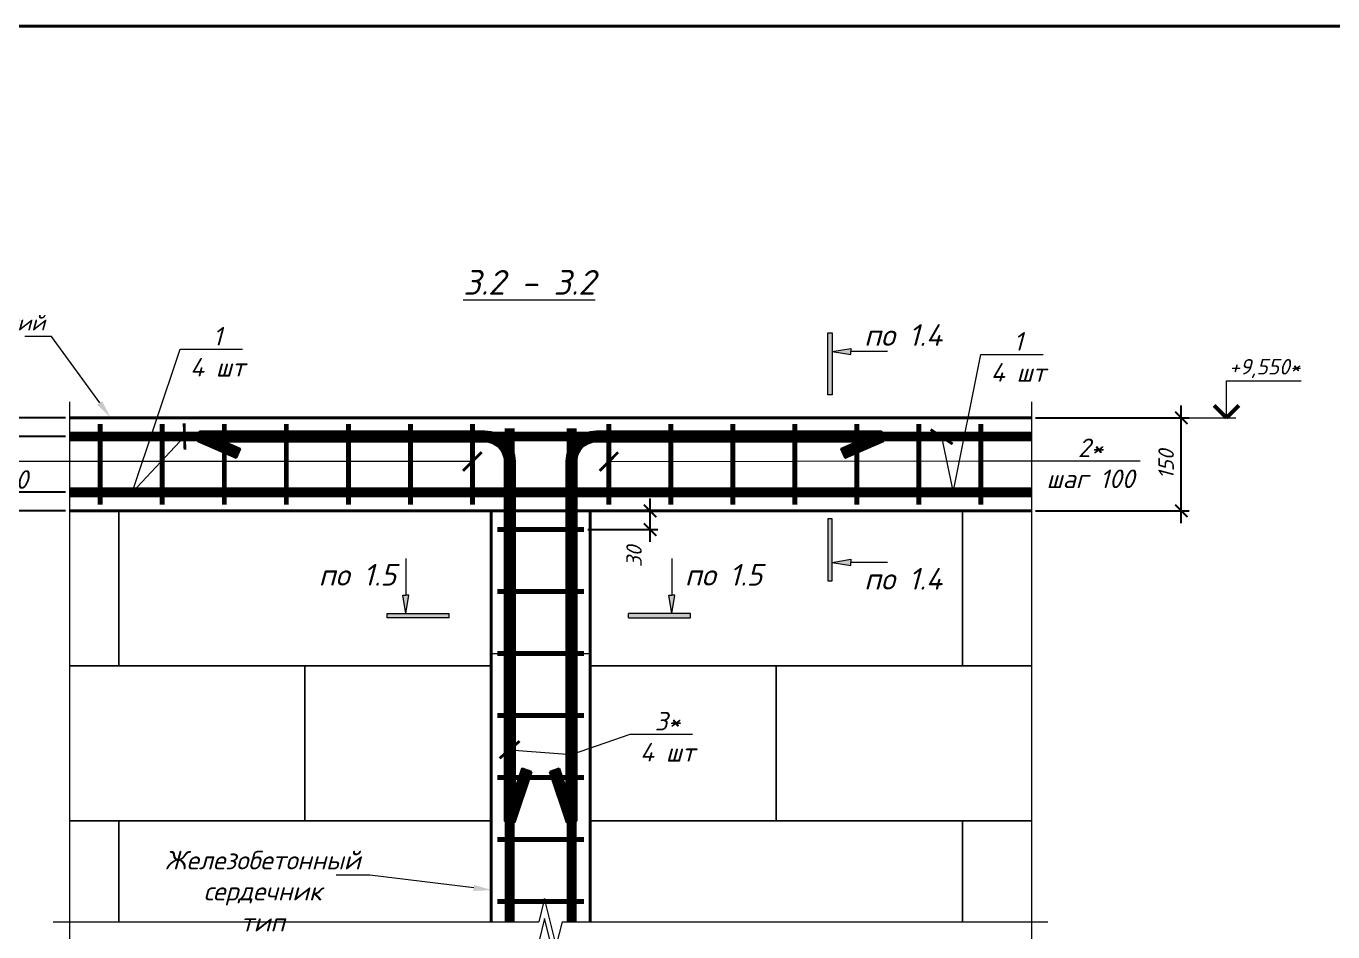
# Model space of a CAD drawing. Header units: millimetres. Extents: x -1807136 to 209800, y 0 to 410608.
# Drawn here: x 20301 to 22408, y 34982 to 36443 of the extents above; entities that cross this region are included whole.
import ezdxf
from ezdxf import colors
from ezdxf.entities.mleader import LeaderData, LeaderLine
from ezdxf.enums import TextEntityAlignment as Align
from ezdxf.math import Vec2, Vec3

# ---------------------------------------------------------------- set-up
doc = ezdxf.new("R2010")
doc.units = ezdxf.units.MM
doc.header["$PDMODE"] = 3
doc.layers.get('0').update_dxf_attribs({"lineweight": 5})
doc.layers.get('Defpoints').update_dxf_attribs({"lineweight": 0})
for name, color, linetype, lineweight in [('#Dimensions', 7, 'Continuous', 9), ('#Арматура', 152, 'Continuous', 30), ('#Бетон разрез', 22, 'Continuous', 40), ('#Выноски', 7, 'Continuous', 15), ('#Газобетон вид', 150, 'Continuous', 18), ('#разм', 7, 'Continuous', 9), ('A-okno', 7, 'Continuous', 0), ('k_ Размеры', 7, 'Continuous', 15)]:
    doc.layers.add(name, color=color, linetype=linetype, lineweight=lineweight)
doc.layers.add('#Арматура вид_2', color=7, linetype='Continuous', lineweight=35, true_color=0x616161)
doc.styles.add('STEP PR', font='isocpeui.ttf')
doc.dimstyles.new('SPDS', dxfattribs={"dimscale": 10, "dimtxt": 2.5, "dimasz": 2, "dimexe": 1.25, "dimexo": 0.625, "dimtad": 1, "dimdec": 0, "dimrnd": 0.001, "dimtxsty": 'STEP PR', "dimblk": 'ARCHTICK', "dimcen": 2.5, "dimdle": 2, "dimclrd": 256, "dimclre": 256, "dimclrt": 7, "dimadec": 0, "dimazin": 2, "dimtfac": 0.75, "dimtdec": 0, "dimtmove": 1, "dimatfit": 3, "dimfxl": 1, "dimtolj": 1, "dimarcsym": 1})

# ---------------------------------------------------------------- blocks, each defined once
blk = doc.blocks.new('*U411')
at = {"color": 0, "linetype": 'ByBlock', "lineweight": -2}
blk.add_line((111.676, 0), (56.463, 0), dxfattribs=at)
blk = doc.blocks.new('*U392')
at = {"color": 0, "linetype": 'ByBlock', "lineweight": -2}
blk.add_line((111.676, 0), (56.463, 0), dxfattribs=at)
blk = doc.blocks.new('*U97')
at = {"layer": '#разм', "ltscale": 100, "elevation": 0}
for points in [[(4577173, -920400), (4578375, -920400)], [(4577173, -921000), (4577173, -920400)], [(4575899, -921000), (4577323, -921000)]]:
    blk.add_lwpolyline(points, dxfattribs=at)
at = {"layer": 'A-okno', "color": 0, "lineweight": 50, "ltscale": 100, "elevation": 0}
for points in [[(4577173, -921000), (4576973, -920800)], [(4577173, -921000), (4577373, -920800)]]:
    blk.add_lwpolyline(points, dxfattribs=at)
at = {"layer": '#разм', "style": 'STEP PR'}
for tag, p in [('ОТМЕТКА', (4577216, -920299)), ('ПРИМЕЧАНИЕ', (4577314, -920711))]:
    blk.add_attdef(tag, p, '', height=250, dxfattribs=at)
blk = doc.blocks.new('*U108')
at = {"color": 0, "linetype": 'ByBlock', "lineweight": -2}
for p, q in [((26.107, 0), (26.419, 1.25)), ((26.419, 1.25), (27.044, -1.25)), ((26.107, 0), (0, 0)), ((27.044, -1.25), (27.357, 0)), ((53.463, 0), (27.357, 0))]:
    blk.add_line(p, q, dxfattribs=at)
blk = doc.blocks.new('_ArchTick')
at = {"color": 0, "linetype": 'ByBlock', "const_width": 0.15}
blk.add_lwpolyline([(-0.5, -0.5), (0.5, 0.5)], dxfattribs=at)
blk = doc.blocks.new('*D333')
at = {"layer": '#Dimensions', "lineweight": -2, "transparency": 16777216}
for p, q in [((22163.2, 35640.7), (22163.2, 35830.7)), ((21927.9, 35810.7), (22175.7, 35810.7)), ((21927.9, 35660.7), (22175.7, 35660.7))]:
    blk.add_line(p, q, dxfattribs=at)
at = {"layer": 'Defpoints', "color": 0, "transparency": 16777216}
for p in [(21921.7, 35810.7), (22163.2, 35810.7), (21921.7, 35660.7)]:
    blk.add_point(p, dxfattribs=at)
at = {"layer": '#Dimensions', "lineweight": -2, "transparency": 16777216, "xscale": 20, "yscale": 20, "zscale": 20}
for p, rotation in [((22163.2, 35810.7), 90), ((22163.2, 35660.7), 270)]:
    blk.add_blockref('_ArchTick', p, dxfattribs=dict(at, rotation=rotation))
at = {"layer": '#Dimensions', "transparency": 16777216, "insert": (22138.7, 35735.7), "char_height": 25, "attachment_point": 5, "rotation": 90, "style": 'STEP PR'}
blk.add_mtext('\\A1;150', dxfattribs=at)
blk = doc.blocks.new('*U406')
at = {"ltscale": 100}
h = blk.add_hatch(color=256, dxfattribs=at)
h.dxf.hatch_style = 1
h.paths.add_polyline_path([(1415, 1070), (1365, 1070), (1315, 1070), (1365, 770)])
h = blk.add_hatch(color=256, dxfattribs=at)
h.dxf.hatch_style = 1
h.paths.add_polyline_path([(1665, 700), (1665, 770), (665, 770), (665, 700)])
at = {"linetype": 'Continuous', "ltscale": 100}
for p, q in [((1365, 770), (1315, 1070)), ((1315, 1070), (1365, 1070)), ((1415, 1070), (1365, 1070)), ((1365, 770), (1415, 1070)), ((1665, 770), (665, 770)), ((665, 700), (1665, 700)), ((1665, 700), (1665, 770))]:
    blk.add_line(p, q, dxfattribs=at)
at = {"linetype": 'Continuous', "ltscale": 100, "extrusion": (1, -1e-16, 0), "elevation": 1365}
blk.add_lwpolyline([(1660, 0), (1070, 0)], dxfattribs=at)
at = {"linetype": 'Continuous', "ltscale": 100}
blk.add_lwpolyline([(665, 700), (665, 770)], dxfattribs=at)
at = {"ltscale": 100, "style": 'STEP PR'}
blk.add_attdef('Nh', text='', height=350, dxfattribs=at).set_placement((1799, 1222), align=Align.RIGHT)
blk = doc.blocks.new('*U105')
at = {"ltscale": 100}
h = blk.add_hatch(color=256, dxfattribs=at)
h.dxf.hatch_style = 1
h.paths.add_polyline_path([(-85, 1070), (-35, 1070), (15, 1070), (-35, 770)])
h = blk.add_hatch(color=256, dxfattribs=at)
h.dxf.hatch_style = 1
h.paths.add_polyline_path([(665, 700), (665, 770), (-335, 770), (-335, 700)])
at = {"linetype": 'Continuous', "ltscale": 100}
for p, q in [((-85, 1070), (-35, 1070)), ((-35, 770), (-85, 1070)), ((-35, 770), (15, 1070)), ((15, 1070), (-35, 1070)), ((-335, 700), (-335, 770)), ((-335, 770), (665, 770)), ((665, 700), (-335, 700))]:
    blk.add_line(p, q, dxfattribs=at)
at = {"linetype": 'Continuous', "ltscale": 100, "extrusion": (-1, -1e-16, 0), "elevation": 35}
blk.add_lwpolyline([(-1660, 0), (-1070, 0)], dxfattribs=at)
at = {"linetype": 'Continuous', "ltscale": 100}
blk.add_lwpolyline([(665, 700), (665, 770)], dxfattribs=at)
at = {"ltscale": 100, "style": 'STEP PR'}
blk.add_attdef('Nh', text='', height=350, dxfattribs=at).set_placement((-192, 1222), align=Align.RIGHT)
blk = doc.blocks.new('*D334')
at = {"layer": '#Dimensions', "lineweight": -2, "transparency": 16777216}
for p, q in [((20138.3, 35830.7), (20138.3, 35760.7)), ((20364, 35810.7), (20125.8, 35810.7)), ((20364, 35780.7), (20125.8, 35780.7))]:
    blk.add_line(p, q, dxfattribs=at)
at = {"layer": 'Defpoints', "color": 0, "transparency": 16777216}
for p in [(20370.3, 35810.7), (20138.3, 35780.7), (20370.3, 35780.7)]:
    blk.add_point(p, dxfattribs=at)
at = {"layer": '#Dimensions', "lineweight": -2, "transparency": 16777216, "xscale": 20, "yscale": 20, "zscale": 20}
for p, rotation in [((20138.3, 35810.7), 90), ((20138.3, 35780.7), 270)]:
    blk.add_blockref('_ArchTick', p, dxfattribs=dict(at, rotation=rotation))
at = {"layer": '#Dimensions', "transparency": 16777216, "insert": (20113.8, 35852), "char_height": 25, "attachment_point": 5, "rotation": 90, "style": 'STEP PR'}
blk.add_mtext('\\A1;30', dxfattribs=at)
blk = doc.blocks.new('*D335')
at = {"layer": '#Dimensions', "lineweight": -2, "transparency": 16777216}
for p, q in [((20138.3, 35800.7), (20138.3, 35670.7)), ((20364, 35780.7), (20125.8, 35780.7)), ((20364, 35690.7), (20125.8, 35690.7))]:
    blk.add_line(p, q, dxfattribs=at)
at = {"layer": 'Defpoints', "color": 0, "transparency": 16777216}
for p in [(20370.3, 35780.7), (20138.3, 35690.7), (20370.3, 35690.7)]:
    blk.add_point(p, dxfattribs=at)
at = {"layer": '#Dimensions', "lineweight": -2, "transparency": 16777216, "xscale": 20, "yscale": 20, "zscale": 20}
for p, rotation in [((20138.3, 35780.7), 90), ((20138.3, 35690.7), 270)]:
    blk.add_blockref('_ArchTick', p, dxfattribs=dict(at, rotation=rotation))
at = {"layer": '#Dimensions', "transparency": 16777216, "insert": (20113.8, 35735.7), "char_height": 25, "attachment_point": 5, "rotation": 90, "style": 'STEP PR'}
blk.add_mtext('\\A1;90', dxfattribs=at)
blk = doc.blocks.new('*D336')
at = {"layer": '#Dimensions', "lineweight": -2, "transparency": 16777216}
for p, q in [((20138.3, 35710.7), (20138.3, 35640.7)), ((20364, 35690.7), (20125.8, 35690.7)), ((20364, 35660.7), (20125.8, 35660.7)), ((20138.3, 35581.6), (20138.3, 35660.7))]:
    blk.add_line(p, q, dxfattribs=at)
at = {"layer": 'Defpoints', "color": 0, "transparency": 16777216}
for p in [(20370.3, 35690.7), (20138.3, 35660.7), (20370.3, 35660.7)]:
    blk.add_point(p, dxfattribs=at)
at = {"layer": '#Dimensions', "lineweight": -2, "transparency": 16777216, "xscale": 20, "yscale": 20, "zscale": 20}
for p, rotation in [((20138.3, 35690.7), 90), ((20138.3, 35660.7), 270)]:
    blk.add_blockref('_ArchTick', p, dxfattribs=dict(at, rotation=rotation))
at = {"layer": '#Dimensions', "transparency": 16777216, "insert": (20113.8, 35611.1), "char_height": 25, "attachment_point": 5, "rotation": 90, "style": 'STEP PR'}
blk.add_mtext('\\A1;30', dxfattribs=at)
blk = doc.blocks.new('*D337')
at = {"layer": '#Dimensions', "lineweight": -2, "transparency": 16777216}
for p, q in [((20071, 35830.7), (20071, 35640.7)), ((20364, 35810.7), (20058.5, 35810.7)), ((20364, 35660.7), (20058.5, 35660.7))]:
    blk.add_line(p, q, dxfattribs=at)
at = {"layer": 'Defpoints', "color": 0, "transparency": 16777216}
for p in [(20370.3, 35810.7), (20071, 35660.7), (20370.3, 35660.7)]:
    blk.add_point(p, dxfattribs=at)
at = {"layer": '#Dimensions', "lineweight": -2, "transparency": 16777216, "xscale": 20, "yscale": 20, "zscale": 20}
for p, rotation in [((20071, 35810.7), 90), ((20071, 35660.7), 270)]:
    blk.add_blockref('_ArchTick', p, dxfattribs=dict(at, rotation=rotation))
at = {"layer": '#Dimensions', "transparency": 16777216, "insert": (20046.5, 35735.7), "char_height": 25, "attachment_point": 5, "rotation": 90, "style": 'STEP PR'}
blk.add_mtext('\\A1;150', dxfattribs=at)
blk = doc.blocks.new('*U154')
at = {"linetype": 'ByBlock', "ltscale": 100}
h = blk.add_hatch(color=256, dxfattribs=at)
h.dxf.hatch_style = 1
h.paths.add_polyline_path([(35, 0), (-35, 0), (-35, -1000), (35, -1000)])
h = blk.add_hatch(color=256, dxfattribs=at)
h.dxf.hatch_style = 1
h.paths.add_polyline_path([(335, -750), (335, -700), (335, -650), (35, -700)])
for p, q in [((35, 0), (-35, 0)), ((-35, 0), (-35, -1000)), ((35, -1000), (35, 0)), ((35, -700), (335, -650)), ((35, -700), (335, -750)), ((335, -650), (335, -700)), ((335, -750), (335, -700)), ((-35, -1000), (35, -1000))]:
    blk.add_line(p, q, dxfattribs=at)
at = {"linetype": 'ByBlock', "ltscale": 100, "extrusion": (0, -1, 0), "elevation": 700}
blk.add_lwpolyline([(925, 0), (335, 0)], dxfattribs=at)
at = {"ltscale": 100, "style": 'STEP PR'}
blk.add_attdef('Nv', text='', height=350, dxfattribs=at).set_placement((781, -1140), align=Align.RIGHT)
blk = doc.blocks.new('*U155')
at = {"linetype": 'ByBlock', "ltscale": 100}
h = blk.add_hatch(color=256, dxfattribs=at)
h.dxf.hatch_style = 1
h.paths.add_polyline_path([(35, 1000), (-35, 1000), (-35, 0), (35, 0)])
h = blk.add_hatch(color=256, dxfattribs=at)
h.dxf.hatch_style = 1
h.paths.add_polyline_path([(335, 750), (335, 700), (335, 650), (35, 700)])
for p, q in [((-35, 1000), (35, 1000)), ((-35, 0), (-35, 1000)), ((35, 1000), (35, 0)), ((35, 700), (335, 750)), ((35, 700), (335, 650)), ((335, 750), (335, 700)), ((335, 650), (335, 700)), ((35, 0), (-35, 0))]:
    blk.add_line(p, q, dxfattribs=at)
at = {"linetype": 'ByBlock', "ltscale": 100, "extrusion": (0, 1, 0), "elevation": 700}
blk.add_lwpolyline([(-925, 0), (-335, 0)], dxfattribs=at)
at = {"ltscale": 100, "style": 'STEP PR'}
blk.add_attdef('Nv', text='', height=350, dxfattribs=at).set_placement((781, 790), align=Align.RIGHT)
blk = doc.blocks.new('*D415')
at = {"layer": 'Defpoints', "color": 0, "transparency": 16777216}
for p in [(21200.1, 35660.7), (21306.7, 35660.7), (21200.1, 35630.7)]:
    blk.add_point(p, dxfattribs=at)
at = {"layer": 'k_ Размеры', "lineweight": -2, "transparency": 16777216}
for p, q in [((21306.7, 35610.7), (21306.7, 35680.7)), ((21206.4, 35660.7), (21319.2, 35660.7)), ((21206.4, 35630.7), (21319.2, 35630.7))]:
    blk.add_line(p, q, dxfattribs=at)
at = {"layer": 'k_ Размеры', "lineweight": -2, "transparency": 16777216, "xscale": 20, "yscale": 20, "zscale": 20}
for p, rotation in [((21306.7, 35660.7), 90), ((21306.7, 35630.7), 270)]:
    blk.add_blockref('_ArchTick', p, dxfattribs=dict(at, rotation=rotation))
at = {"layer": 'k_ Размеры', "color": 7, "transparency": 16777216, "insert": (21280.8, 35587.2), "char_height": 25, "attachment_point": 5, "rotation": 90, "style": 'STEP PR'}
blk.add_mtext('\\A1;30', dxfattribs=at)

msp = doc.modelspace()

# ---------------------------------------------------------------- linework, layer by layer
at = {"layer": '#Арматура'}
for points, const_width in [([(20420.13684, 35670.6631), (20420.13684, 35800.6631)], 8), ([(20520.13684, 35670.6631), (20520.13684, 35800.6631)], 8), ([(20620.13684, 35670.6631), (20620.13684, 35800.6631)], 8), ([(20720.13684, 35670.6631), (20720.13684, 35800.6631)], 8), ([(20820.13684, 35670.6631), (20820.13684, 35800.6631)], 8), ([(20920.13684, 35670.6631), (20920.13684, 35800.6631)], 8), ([(21020.13684, 35670.6631), (21020.13684, 35800.6631)], 8), ([(21080.13684, 35794.04643), (21080.13684, 34997.69764)], 16), ([(21180.13684, 35794.04643), (21180.13684, 34997.69764)], 16), ([(21240.13684, 35670.6631), (21240.13684, 35800.6631)], 8), ([(21340.13684, 35670.6631), (21340.13684, 35800.6631)], 8), ([(21440.13684, 35670.6631), (21440.13684, 35800.6631)], 8), ([(21540.13684, 35670.6631), (21540.13684, 35800.6631)], 8), ([(21640.13684, 35670.6631), (21640.13684, 35800.6631)], 8), ([(21740.13684, 35670.6631), (21740.13684, 35800.6631)], 8), ([(21840.13684, 35670.6631), (21840.13684, 35800.6631)], 8), ([(20370.25867, 35780.6631), (21921.65549, 35780.6631)], 16), ([(20370.25867, 35690.6631), (21921.65549, 35690.6631)], 16), ([(21200.13684, 35630.6631), (21060.13684, 35630.6631)], 8), ([(21200.13684, 35530.6631), (21060.13684, 35530.6631)], 8), ([(21200.13684, 35430.6631), (21060.13684, 35430.6631)], 8), ([(21200.13684, 35330.6631), (21060.13684, 35330.6631)], 8), ([(21200.13684, 35230.6631), (21060.13684, 35230.6631)], 8), ([(21200.13684, 35130.6631), (21060.13684, 35130.6631)], 8), ([(21200.13684, 35030.6631), (21060.13684, 35030.6631)], 8)]:
    msp.add_lwpolyline(points, dxfattribs=dict(at, const_width=const_width))
for points in [[(21115.396, 35239.82819), (21100.22964, 35244.92541), (21088.34992, 35209.57822), (21088.34992, 35740.6631, 0.4142135624), (21040.34992, 35788.6631), (20580.27077, 35788.6631), (20577.19079, 35773.3131), (20639.07773, 35746.25067), (20645.48823, 35760.91033), (20618.61175, 35772.6631), (21040.34992, 35772.6631, -0.4142135624), (21072.34992, 35740.6631), (21072.34992, 35160.48605), (21087.92375, 35158.08669)], [(21144.87767, 35239.82819), (21160.04403, 35244.92541), (21171.92375, 35209.57822), (21171.92375, 35740.6631, -0.4142135624), (21219.92375, 35788.6631), (21680.0029, 35788.6631), (21683.08289, 35773.3131), (21621.19594, 35746.25067), (21614.78545, 35760.91033), (21641.66192, 35772.6631), (21219.92375, 35772.6631, 0.4142135624), (21187.92375, 35740.6631), (21187.92375, 35160.48605), (21172.34992, 35158.08669)]]:
    msp.add_lwpolyline(points, format="xyb", close=True, dxfattribs=at)
at = {"layer": '#Арматура вид_2', "const_width": 16}
for points in [[(20642.28298, 35753.5805), (20580.34992, 35780.6631), (21040.34992, 35780.6631, -0.4142135624), (21080.34992, 35740.6631), (21080.34992, 35160.6631), (21107.81282, 35242.3768)], [(21617.99069, 35753.5805), (21679.92375, 35780.6631), (21219.92375, 35780.6631, 0.4142135624), (21179.92375, 35740.6631), (21179.92375, 35160.6631), (21152.46085, 35242.3768)]]:
    msp.add_lwpolyline(points, format="xyb", dxfattribs=at)
at = {"layer": '#Бетон разрез'}
for points in [[(20370.25867, 35810.6631), (21921.65549, 35810.6631)], [(20370.25867, 35660.6631), (21921.65549, 35660.6631)], [(21050.13684, 35660.6631), (21050.13684, 34997.69764)], [(21210.13684, 35660.6631), (21210.13684, 34997.69764)]]:
    msp.add_lwpolyline(points, dxfattribs=at)
at = {"layer": '#Газобетон вид'}
for points in [[(20370.25867, 35410.6631), (20450.13684, 35410.6631), (20450.13684, 35660.6631), (20370.25867, 35660.6631)], [(21921.65549, 35410.6631), (21810.13684, 35410.6631), (21810.13684, 35660.6631), (21921.65549, 35660.6631)], [(20370.25867, 35160.6631), (20750.13684, 35160.6631), (20750.13684, 35410.6631), (20370.25867, 35410.6631)], [(21050.13684, 35410.6631), (20750.13684, 35410.6631), (20750.13684, 35160.6631), (21050.13684, 35160.6631)], [(21210.13684, 35410.6631), (21510.13684, 35410.6631), (21510.13684, 35160.6631), (21210.13684, 35160.6631)], [(21921.65549, 35160.6631), (21510.13684, 35160.6631), (21510.13684, 35410.6631), (21921.65549, 35410.6631)], [(20450.13684, 34997.69764), (20450.13684, 35160.6631), (20370.25867, 35160.6631)], [(21050.13684, 34997.69764), (21050.13684, 35160.6631), (20450.13684, 35160.6631), (20450.13684, 34997.69764)], [(21210.13684, 34997.69764), (21210.13684, 35160.6631), (21810.13684, 35160.6631), (21810.13684, 34997.69764)], [(21810.13684, 34997.69764), (21810.13684, 35160.6631), (21921.65549, 35160.6631)]]:
    msp.add_lwpolyline(points, dxfattribs=at)
for points in [[(20450.13684, 35410.6631), (21050.13684, 35410.6631), (21050.13684, 35660.6631), (20450.13684, 35660.6631)], [(21810.13684, 35410.6631), (21210.13684, 35410.6631), (21210.13684, 35660.6631), (21810.13684, 35660.6631)]]:
    msp.add_lwpolyline(points, close=True, dxfattribs=at)
at = {"color": 3, "lineweight": 40}
msp.add_lwpolyline([(13722.58032, 36442.79875), (24318.13743, 36442.79875), (24318.13743, 28653.26531), (13722.58032, 28653.26531)], close=True, dxfattribs=at)
msp.add_lwpolyline([(21050.13684, 35430.6631), (21210.13684, 35430.6631)])

# ---------------------------------------------------------------- block references
at = {"layer": '#Dimensions', "xscale": 0.1, "yscale": 0.1, "zscale": 0.1}
msp.add_blockref('*U97', (-435481.20572, 127910.6762, 0), dxfattribs=at).add_auto_attribs({'ОТМЕТКА': '+9,550*'})
ref = msp.add_blockref('*U155', (21596.72278, 35847.93312), dxfattribs=dict(xscale=0.1, yscale=0.1, zscale=0.1))
ref.add_attrib('Nv', 'по 1.4', dxfattribs={"ltscale": 100, "height": 35, "style": 'STEP PR'}).set_placement((21777.50609, 35926.93446), align=Align.RIGHT)
at = {"xscale": -30, "yscale": -30, "zscale": -30, "rotation": 270}
for name, p in [('*U411', (20370.25867, 32486.63352)), ('*U392', (21921.65549, 32486.63352))]:
    msp.add_blockref(name, p, dxfattribs=at)
ref = msp.add_blockref('*U154', (21596.72278, 35647.66682), dxfattribs=dict(xscale=0.1, yscale=0.1, zscale=0.1))
ref.add_attrib('Nv', 'по 1.4', dxfattribs={"ltscale": 100, "height": 35, "style": 'STEP PR'}).set_placement((21777.50609, 35533.692), align=Align.RIGHT)
at = {"xscale": 0.1, "yscale": 0.1, "zscale": 0.1}
msp.add_blockref('*U105', (20916.41917, 35417.9222), dxfattribs=at).add_auto_attribs({'Nh': 'по 1.5'})
ref = msp.add_blockref('*U406', (21205.2202, 35417.9222), dxfattribs=dict(xscale=0.1, yscale=0.1, zscale=0.1))
ref.add_attrib('Nh', 'по 1.5', dxfattribs={"ltscale": 100, "height": 35, "style": 'STEP PR'}).set_placement((21487.62389, 35540.13213), align=Align.RIGHT)
at = {"xscale": -30, "yscale": -30, "zscale": -30}
for p in [(21947.90549, 34997.69764), (21947.90549, 34965.35578)]:
    msp.add_blockref('*U108', p, dxfattribs=at)

# ---------------------------------------------------------------- texts
at = {"layer": '#Dimensions', "style": 'STEP PR'}
msp.add_text('%%U3.2 - 3.2', height=40, dxfattribs=at).set_placement((21111.70342, 36009.39133), align=Align.CENTER)

# ---------------------------------------------------------------- dimensions: what is measured, and where the dimension line sits
at = {"layer": '#Dimensions'}
for base, p1, p2, picture, middle in [((20138.30901, 35780.6631), (20370.25867, 35810.6631), (20370.25867, 35780.6631), '*D334', (20138.30901, 35851.98716)), ((20138.30901, 35660.6631), (20370.25867, 35690.6631), (20370.25867, 35660.6631), '*D336', (20151.44321, 35611.11037))]:
    dim = msp.add_linear_dim(base=base, p1=p1, p2=p2, angle=90, dimstyle='SPDS', override={"dimscale": 10, "dimgap": 1.2, "dimrnd": 5, "dimtxsty": 'STEP PR', "dimblk1": 'ArchTick', "dimblk2": 'ArchTick', "dimsah": 1, "dimclrt": 256}, dxfattribs=at)
    dim.commit()
    dim.dimension.update_dxf_attribs({"geometry": picture, "text_midpoint": middle, "dimtype": 160})
for base, p1, p2, override, picture, middle in [((20071.00217, 35660.6631), (20370.25867, 35810.6631), (20370.25867, 35660.6631), {"dimgap": 1.2, "dimrnd": 5, "dimtxsty": 'STEP PR', "dimblk1": 'ArchTick', "dimblk2": 'ArchTick', "dimsah": 1, "dimclrt": 256}, '*D337', (20046.50217, 35735.6631)), ((22163.24186, 35810.6631), (21921.65549, 35660.6631), (21921.65549, 35810.6631), {"dimgap": 1.2, "dimrnd": 5, "dimblk1": 'ArchTick', "dimblk2": 'ArchTick', "dimsah": 1, "dimclrt": 256}, '*D333', (22138.74186, 35735.6631)), ((20138.30901, 35690.6631), (20370.25867, 35780.6631), (20370.25867, 35690.6631), {"dimscale": 10, "dimgap": 1.2, "dimrnd": 5, "dimtxsty": 'STEP PR', "dimblk1": 'ArchTick', "dimblk2": 'ArchTick', "dimsah": 1, "dimclrt": 256}, '*D335', (20113.80901, 35735.6631))]:
    dim = msp.add_linear_dim(base=base, p1=p1, p2=p2, angle=90, dimstyle='SPDS', override=override, dxfattribs=at)
    dim.commit()
    dim.dimension.update_dxf_attribs({"geometry": picture, "text_midpoint": middle})
at = {"layer": 'k_ Размеры'}
dim = msp.add_linear_dim(base=(21306.66351, 35660.6631), p1=(21200.13684, 35630.6631), p2=(21200.13684, 35660.6631), angle=90, dimstyle='SPDS', dxfattribs=at)
dim.commit()
dim.dimension.update_dxf_attribs({"geometry": '*D415', "text_midpoint": (21299.55829, 35587.16377), "dimtype": 160})

# ---------------------------------------------------------------- leaders
at = {"layer": '#Dimensions'}
ml = msp.add_multileader_mtext('Standard', dxfattribs=at)
ml.set_content('{\\H0.83333x;Aнтисейсмический\\P\\pxqc;пояс\\A1;\\H1.2x;             }', color=256, style='STEP PR')
ml.set_leader_properties(color=256, linetype='ByLayer', lineweight=-1)
ml.build(insert=Vec2(0, 0))
ml.multileader.update_dxf_attribs({"text_left_attachment_type": 6, "text_right_attachment_type": 6, "dogleg_length": 0, "arrow_head_size": 30, "scale": 0.1})
ctx = ml.context
ctx.base_point, ctx.scale, ctx.char_height, ctx.arrow_head_size, ctx.landing_gap_size, ctx.plane_origin = Vec3(20022.78478, 35941.85753), 0.1, 30, 30, 12.5, Vec3(22624.549, 34577.53002)
ctx.left_attachment, ctx.right_attachment, ctx.text_align_type = 6, 6, 1
notes = []
notes.append((ctx, [(1, (1, 1, 0), (20341.66618, 35941.85753), (-1, 0), 0, [(1, [(20436.97344, 35810.6631)], 0, [])])]))
ctx.mtext.insert, ctx.mtext.rotation, ctx.mtext.width, ctx.mtext.defined_height, ctx.mtext.alignment, ctx.mtext.flow_direction = Vec3(20182.22548, 35976.85751), 6.2831853072, 305.3138143, 76.95222, 2, 5
ml = msp.add_multileader_mtext('Standard', dxfattribs=at)
ml.set_content('\\A1;Железобетонный \\Pсердечник тип 1               ', color=256, style='STEP PR')
ml.set_leader_properties(color=256, linetype='ByLayer', lineweight=-1)
ml.build(insert=Vec2(0, 0))
ml.multileader.update_dxf_attribs({"text_left_attachment_type": 6, "text_right_attachment_type": 6, "dogleg_length": 0, "arrow_head_size": 30, "scale": 0.1})
ctx = ml.context
ctx.base_point, ctx.scale, ctx.char_height, ctx.arrow_head_size, ctx.landing_gap_size, ctx.plane_origin = Vec3(20509.55935, 35073.28668), 0.1, 30, 30, 12.5, Vec3(23137.4649, 33708.95917)
ctx.left_attachment, ctx.right_attachment, ctx.text_align_type = 6, 6, 1
notes.append((ctx, [(1, (1, 1, 0), (20854.58208, 35073.28668), (-1, 0), 0, [(1, [(21051.97382, 35048.77184)], 0, [])])]))
ctx.mtext.insert, ctx.mtext.rotation, ctx.mtext.width, ctx.mtext.defined_height, ctx.mtext.alignment, ctx.mtext.flow_direction = Vec3(20682.07071, 35112.28668), 6.2831853072, 410.3663144, 76.95222, 2, 5
at = {"layer": '#Выноски'}
ml = msp.add_multileader_mtext('Standard', dxfattribs=at)
ml.set_content('\\A1;1\\P4 шт', color=256, style='STEP PR')
ml.set_leader_properties(color=256, linetype='ByLayer', lineweight=-1)
ml.set_arrow_properties(name='ARCHTICK')
ml.build(insert=Vec2(0, 0))
ml.multileader.update_dxf_attribs({"text_left_attachment_type": 6, "text_right_attachment_type": 6, "dogleg_length": 0, "arrow_head_size": 30, "scale": 0.1})
ctx = ml.context
ctx.base_point, ctx.scale, ctx.char_height, ctx.arrow_head_size, ctx.landing_gap_size, ctx.plane_origin = Vec3(20548.9295, 35921.50956), 0.1, 30, 30, 12.5, Vec3(21502.78744, 34834.38541)
ctx.left_attachment, ctx.right_attachment, ctx.text_align_type = 6, 6, 1
notes.append((ctx, [(0, (1, 1, 0), (20548.9295, 35921.50956), (1, 0), 0, [(0, [(20555.97898, 35780.6631), (20471.31426, 35690.54648)], 0, [])])]))
ctx.mtext.insert, ctx.mtext.rotation, ctx.mtext.alignment, ctx.mtext.flow_direction = Vec3(20609.06587, 35957.50956), 6.2831853072, 2, 5
ml = msp.add_multileader_mtext('Standard', dxfattribs=at)
ml.set_content('\\A1;1\\P4 шт', color=256, style='STEP PR')
ml.set_leader_properties(color=256, linetype='ByLayer', lineweight=-1)
ml.set_arrow_properties(name='ARCHTICK')
ml.build(insert=Vec2(0, 0))
ml.multileader.update_dxf_attribs({"text_left_attachment_type": 6, "text_right_attachment_type": 6, "dogleg_length": 0, "arrow_head_size": 30, "scale": 0.1})
ctx = ml.context
ctx.base_point, ctx.scale, ctx.char_height, ctx.arrow_head_size, ctx.landing_gap_size, ctx.plane_origin = Vec3(21840.00534, 35913.11514), 0.1, 30, 30, 12.5, Vec3(22723.53714, 34833.991)
ctx.left_attachment, ctx.right_attachment, ctx.text_align_type = 6, 6, 1
notes.append((ctx, [(0, (1, 1, 0), (21840.00534, 35913.11514), (1, 0), 0, [(0, [(21776.72868, 35780.26868), (21795.32904, 35690.15206)], 0, [])])]))
ctx.mtext.insert, ctx.mtext.rotation, ctx.mtext.alignment, ctx.mtext.flow_direction = Vec3(21900.1417, 35949.11514), 6.2831853072, 2, 5
ml = msp.add_multileader_mtext('Standard', dxfattribs=at)
ml.set_content('\\A1;2*\\Pшаг 100', color=256, style='STEP PR')
ml.set_leader_properties(color=256, linetype='ByLayer', lineweight=-1)
ml.set_arrow_properties(name='ARCHTICK')
ml.build(insert=Vec2(0, 0))
ml.multileader.update_dxf_attribs({"text_left_attachment_type": 6, "text_right_attachment_type": 6, "dogleg_length": 0, "arrow_head_size": 30, "scale": 0.1})
ctx = ml.context
ctx.base_point, ctx.scale, ctx.char_height, ctx.arrow_head_size, ctx.landing_gap_size, ctx.plane_origin = Vec3(20145.40776, 35740.34062), 0.1, 30, 30, 12.5, Vec3(21326.62806, 34661.21648)
ctx.left_attachment, ctx.right_attachment, ctx.text_align_type = 6, 6, 1
notes.append((ctx, [(1, (1, 1, 0), (20320.11231, 35740.34062), (-1, 0), 0, [(0, [(21020.13684, 35740.34062), (20420.13684, 35740.34062)], 0, [])])]))
ctx.mtext.insert, ctx.mtext.rotation, ctx.mtext.alignment, ctx.mtext.flow_direction = Vec3(20232.76004, 35776.34062), 6.2831853072, 2, 5
ml = msp.add_multileader_mtext('Standard', dxfattribs=at)
ml.set_content('\\A1;2*\\Pшаг 100', color=256, style='STEP PR')
ml.set_leader_properties(color=256, linetype='ByLayer', lineweight=-1)
ml.set_arrow_properties(name='ARCHTICK')
ml.build(insert=Vec2(0, 0))
ml.multileader.update_dxf_attribs({"text_left_attachment_type": 6, "text_right_attachment_type": 6, "dogleg_length": 0, "arrow_head_size": 30, "scale": 0.1})
ctx = ml.context
ctx.base_point, ctx.scale, ctx.char_height, ctx.arrow_head_size, ctx.landing_gap_size, ctx.plane_origin = Vec3(21929.42263, 35741.49626), 0.1, 30, 30, 12.5, Vec3(23140.57395, 34662.37212)
ctx.left_attachment, ctx.right_attachment, ctx.text_align_type = 6, 6, 1
notes.append((ctx, [(0, (1, 1, 0), (21929.42263, 35741.49626), (1, 0), 0, [(1, [(21240.13684, 35740.34062), (21840.13684, 35741.30471)], 0, [])])]))
ctx.mtext.insert, ctx.mtext.rotation, ctx.mtext.alignment, ctx.mtext.flow_direction = Vec3(22016.7749, 35777.49626), 6.2831853072, 2, 5
ml = msp.add_multileader_mtext('Standard', dxfattribs=at)
ml.set_content('\\A1;3*\\P4 шт', color=256, style='STEP PR')
ml.set_leader_properties(color=256, linetype='ByLayer', lineweight=-1)
ml.set_arrow_properties(name='ARCHTICK')
ml.build(insert=Vec2(0, 0))
ml.multileader.update_dxf_attribs({"text_left_attachment_type": 6, "text_right_attachment_type": 6, "dogleg_length": 0, "arrow_head_size": 30, "scale": 0.1})
ctx = ml.context
ctx.base_point, ctx.scale, ctx.char_height, ctx.arrow_head_size, ctx.landing_gap_size, ctx.plane_origin = Vec3(21274.46618, 35300.3439), 0.1, 30, 30, 12.5, Vec3(22401.25466, 34217.21976)
ctx.left_attachment, ctx.right_attachment, ctx.text_align_type = 6, 6, 1
notes.append((ctx, [(0, (1, 1, 0), (21274.46618, 35300.3439), (1, 0), 0, [(0, [(21080.13684, 35275.42211), (21179.92375, 35267.89771)], 0, [])])]))
ctx.mtext.insert, ctx.mtext.rotation, ctx.mtext.alignment, ctx.mtext.flow_direction = Vec3(21334.60254, 35336.3439), 6.2831853072, 2, 5
for ctx, leaders in notes:
    for number, flags, end, landing, length, lines in leaders:
        leader = LeaderData()
        leader.index, (leader.has_last_leader_line, leader.has_dogleg_vector, leader.attachment_direction) = number, flags
        leader.last_leader_point, leader.dogleg_vector, leader.dogleg_length = Vec3(end), Vec3(landing), length
        for number, points, colour, breaks in lines:
            line = LeaderLine()
            line.index, line.vertices, line.color, line.breaks = number, Vec3.list(points), colors.encode_raw_color(colour), breaks
            leader.lines.append(line)
        ctx.leaders.append(leader)

doc.saveas('drawing.dxf')
